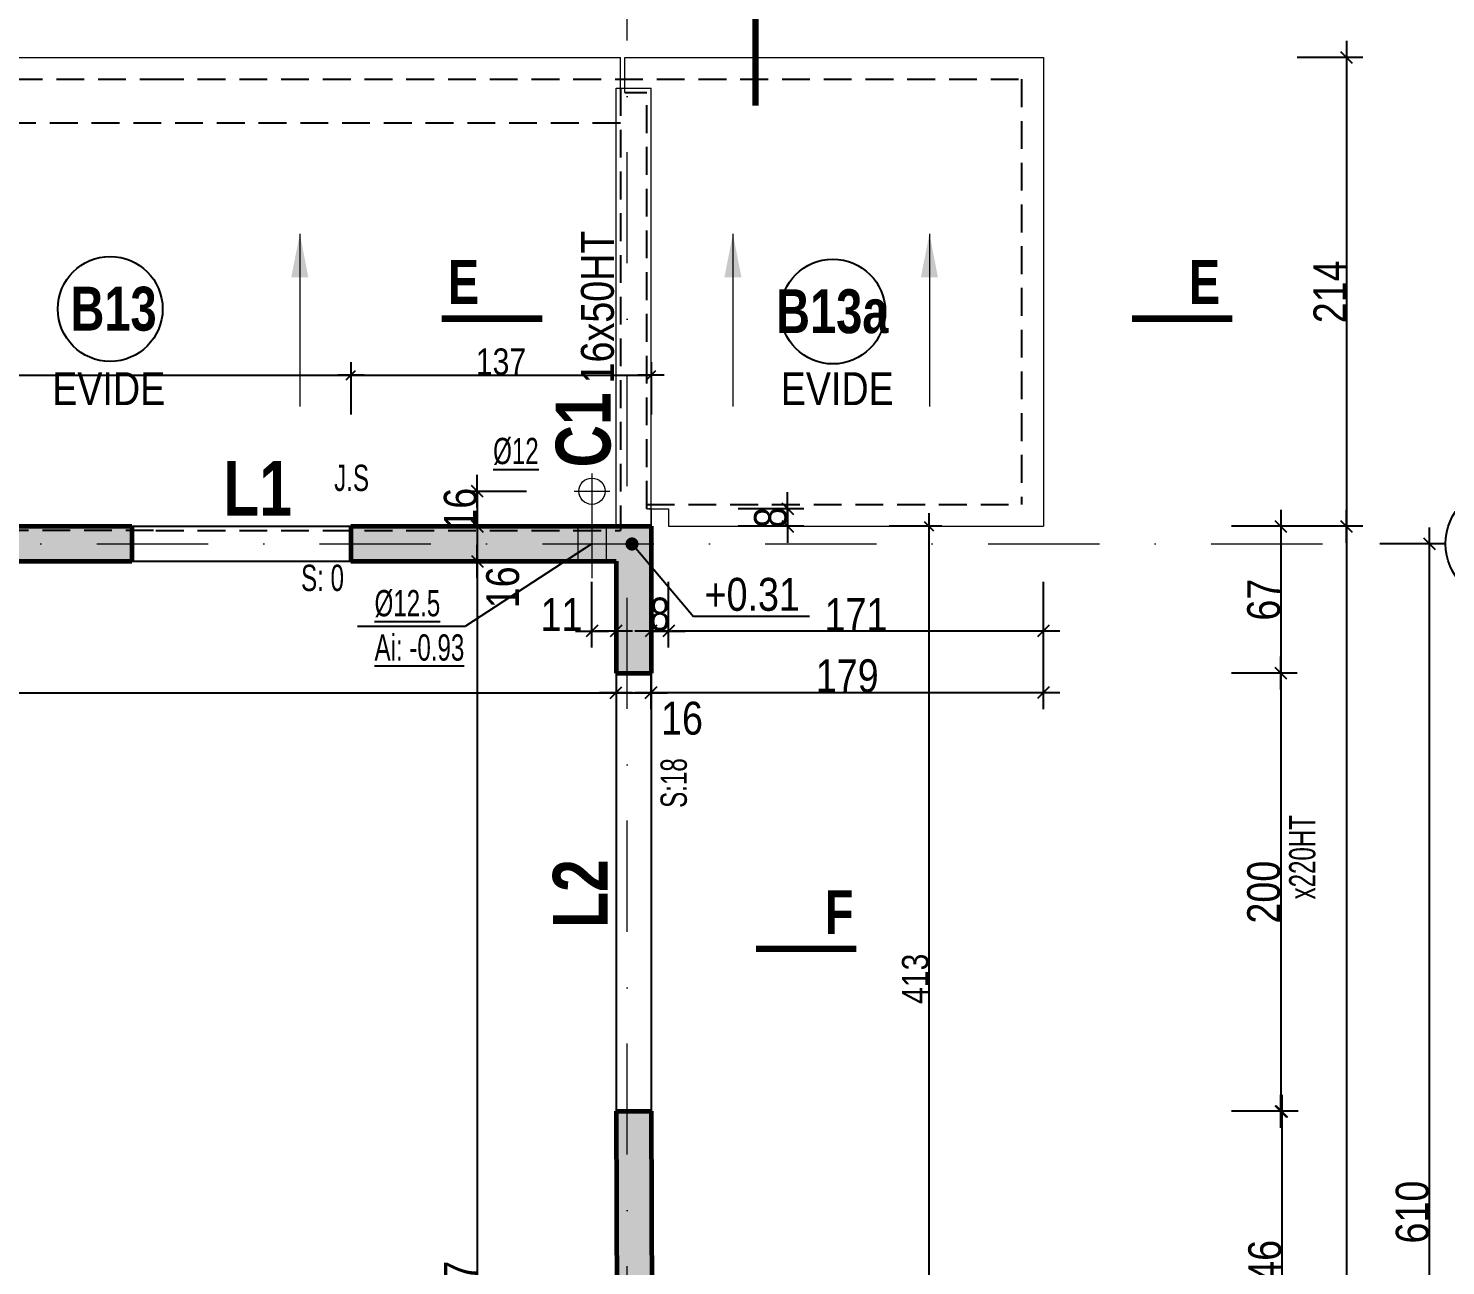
# Model space of a CAD drawing. Header units: millimetres. Extents: x 19188 to 26006, y -37354 to 0.
# Drawn here: x 22065 to 22712, y -34289 to -33725 of the extents above; entities that cross this region are included whole.
import ezdxf
from ezdxf.enums import TextEntityAlignment as Align

# ---------------------------------------------------------------- set-up
doc = ezdxf.new("R2010")
doc.units = ezdxf.units.MM
doc.linetypes.add('CACHEX2', pattern=[19.05, 12.7, -6.35])
doc.linetypes.add('TIRETPTX2', pattern=[50.8, 25.4, -12.7, 0, -12.7])
for name, color, linetype in [('01_cote_gen', 4, 'Continuous'), ('01_linteaux', 2, 'Continuous'), ('01_murs_sup', 2, 'CACHEX2'), ('01_poch_murs', 253, 'Continuous'), ('01_resv', 32, 'Continuous'), ('01_texte', 230, 'Continuous'), ('AA_COTES', 2, 'Continuous')]:
    doc.layers.add(name, color=color, linetype=linetype)
doc.layers.add('01_murs_coup', color=5, linetype='Continuous', lineweight=60)
doc.layers.add('01_tram_axes', color=2, linetype='TIRETPTX2', lineweight=9)
doc.styles.add('ARIAL NA', font='ARIALN.TTF')
doc.styles.add('impact', font='impact.ttf')
doc.styles.add('STYLE2', font='ARIALN.TTF')
doc.dimstyles.new('JB50', dxfattribs={"dimscale": 0.1, "dimtxt": 150, "dimasz": 15, "dimexe": 0.1, "dimexo": 0.1, "dimgap": 0.09, "dimtad": 1, "dimdec": 1, "dimdsep": 46, "dimtxsty": 'STYLE2', "dimblk1": 'BOND_G', "dimblk2": 'BOND_D', "dimsah": 1, "dimcen": 1.5, "dimdle": 0.01, "dimse1": 1, "dimse2": 1, "dimclrd": 4, "dimclre": 2, "dimclrt": 6, "dimazin": 2, "dimtfac": 2.333333, "dimtdec": 1, "dimtix": 1, "dimtmove": 2, "dimatfit": 3, "dimldrblk": 'BOND_G', "dimfxl": 1, "dimtolj": 1, "dimtzin": 0, "dimarcsym": 0})
doc.dimstyles.new('JB50res', dxfattribs={"dimscale": 0.1, "dimtxt": 120, "dimasz": 12, "dimexe": 0.1, "dimexo": 0.1, "dimgap": 0.09, "dimtad": 1, "dimdec": 1, "dimdsep": 46, "dimtxsty": 'STYLE2', "dimblk1": 'BOND_G', "dimblk2": 'BOND_D', "dimsah": 1, "dimcen": 1.5, "dimdle": 0.01, "dimse1": 1, "dimse2": 1, "dimclrd": 4, "dimclre": 2, "dimclrt": 6, "dimazin": 2, "dimtfac": 2.333333, "dimtdec": 1, "dimtix": 1, "dimtmove": 2, "dimatfit": 3, "dimldrblk": 'BOND_G', "dimfxl": 1, "dimtolj": 1, "dimtzin": 0, "dimarcsym": 0})

# ---------------------------------------------------------------- blocks, each defined once
blk = doc.blocks.new('BOND_G')
at = {"layer": 'AA_COTES', "color": 0}
for p, q in [((0, -5), (0, 15)), ((5, 0), (-5, 0)), ((1.77, 1.77), (-1.77, -1.77))]:
    blk.add_line(p, q, dxfattribs=at)
blk = doc.blocks.new('BOND_D')
at = {"layer": 'AA_COTES', "color": 0}
for p, q in [((0, 5), (0, -15)), ((5, 0), (-5, 0)), ((-1.77, -1.77), (1.77, 1.77))]:
    blk.add_line(p, q, dxfattribs=at)
blk = doc.blocks.new('*D3153')
at = {"layer": '01_cote_gen', "color": 4, "lineweight": -2, "ltscale": 2, "transparency": 16777216}
blk.add_line((22331.72, -33999.85), (22323.72, -33999.85), dxfattribs=at)
at = {"layer": 'Defpoints', "color": 0, "ltscale": 2, "transparency": 16777216}
for p in [(22322.22, -33927.85), (22333.22, -33968.01), (22322.22, -33999.85)]:
    blk.add_point(p, dxfattribs=at)
at = {"layer": '01_cote_gen', "color": 4, "lineweight": -2, "ltscale": 2, "transparency": 16777216, "xscale": 1.5, "yscale": 1.5, "zscale": 1.5, "rotation": 180}
blk.add_blockref('BOND_D', (22322.22, -33999.85), dxfattribs=at)
at = {"layer": '01_cote_gen', "color": 4, "lineweight": -2, "ltscale": 2, "transparency": 16777216, "xscale": 1.5, "yscale": 1.5, "zscale": 1.5}
blk.add_blockref('BOND_G', (22333.22, -33999.85), dxfattribs=at)
at = {"layer": '01_cote_gen', "color": 6, "lineweight": 0, "ltscale": 2, "transparency": 16777216, "insert": (22308.34, -33992.31), "char_height": 15, "attachment_point": 5, "style": 'STYLE2'}
blk.add_mtext('\\A1;11', dxfattribs=at)
blk = doc.blocks.new('*D3104')
at = {"layer": '01_linteaux', "color": 4, "lineweight": -2, "ltscale": 0.1, "transparency": 16777216}
blk.add_line((22666.52, -33953.51), (22666.52, -35334.51), dxfattribs=at)
at = {"layer": 'Defpoints', "color": 0, "ltscale": 0.1, "transparency": 16777216}
for p in [(22649.01, -33952.01), (22398.44, -35336.01), (22666.52, -35336.01)]:
    blk.add_point(p, dxfattribs=at)
at = {"layer": '01_linteaux', "color": 4, "lineweight": -2, "ltscale": 0.1, "transparency": 16777216, "xscale": 1.5, "yscale": 1.5, "zscale": 1.5}
for name, p, rotation in [('BOND_G', (22666.52, -33952.01), 90), ('BOND_D', (22666.52, -35336.01), 270)]:
    blk.add_blockref(name, p, dxfattribs=dict(at, rotation=rotation))
at = {"layer": '01_linteaux', "color": 6, "ltscale": 0.1, "transparency": 16777216, "insert": (22658.85, -34644.01), "char_height": 15, "attachment_point": 5, "rotation": 90, "style": 'STYLE2'}
blk.add_mtext('\\A1;1384', dxfattribs=at)
blk = doc.blocks.new('*D3154')
at = {"layer": '01_linteaux', "color": 4, "lineweight": -2, "ltscale": 0.1, "transparency": 16777216}
blk.add_line((22636.52, -33953.51), (22636.52, -34017.51), dxfattribs=at)
at = {"layer": 'Defpoints', "color": 0, "ltscale": 0.1, "transparency": 16777216}
for p in [(22349.22, -33952.01), (22349.22, -34019.01), (22636.52, -34019.01)]:
    blk.add_point(p, dxfattribs=at)
at = {"layer": '01_linteaux', "color": 4, "lineweight": -2, "ltscale": 0.1, "transparency": 16777216, "xscale": 1.5, "yscale": 1.5, "zscale": 1.5}
for name, p, rotation in [('BOND_G', (22636.52, -33952.01), 90), ('BOND_D', (22636.52, -34019.01), 270)]:
    blk.add_blockref(name, p, dxfattribs=dict(at, rotation=rotation))
at = {"layer": '01_linteaux', "color": 6, "ltscale": 0.1, "transparency": 16777216, "insert": (22628.85, -33985.51), "char_height": 15, "attachment_point": 5, "rotation": 90, "style": 'STYLE2'}
blk.add_mtext('\\A1;67', dxfattribs=at)
blk = doc.blocks.new('*D3155')
at = {"layer": '01_linteaux', "color": 4, "lineweight": -2, "ltscale": 0.1, "transparency": 16777216}
blk.add_line((22636.52, -34020.51), (22636.52, -34217.51), dxfattribs=at)
at = {"layer": 'Defpoints', "color": 0, "ltscale": 0.1, "transparency": 16777216}
for p in [(22349.22, -34019.01), (22349.22, -34219.01), (22636.52, -34219.01)]:
    blk.add_point(p, dxfattribs=at)
at = {"layer": '01_linteaux', "color": 4, "lineweight": -2, "ltscale": 0.1, "transparency": 16777216, "xscale": 1.5, "yscale": 1.5, "zscale": 1.5}
for name, p, rotation in [('BOND_G', (22636.52, -34019.01), 90), ('BOND_D', (22636.52, -34219.01), 270)]:
    blk.add_blockref(name, p, dxfattribs=dict(at, rotation=rotation))
at = {"layer": '01_linteaux', "color": 6, "ltscale": 0.1, "transparency": 16777216, "insert": (22628.85, -34119.01), "char_height": 15, "attachment_point": 5, "rotation": 90, "style": 'STYLE2'}
blk.add_mtext('\\A1;200', dxfattribs=at)
blk = doc.blocks.new('*D3156')
at = {"layer": '01_linteaux', "color": 4, "lineweight": -2, "ltscale": 0.1, "transparency": 16777216}
blk.add_line((22637.01, -34220.51), (22637.01, -34363.55), dxfattribs=at)
at = {"layer": 'Defpoints', "color": 0, "ltscale": 0.1, "transparency": 16777216}
for p in [(22349.22, -34219.01), (22349.71, -34365.05), (22637.01, -34365.05)]:
    blk.add_point(p, dxfattribs=at)
at = {"layer": '01_linteaux', "color": 4, "lineweight": -2, "ltscale": 0.1, "transparency": 16777216, "xscale": 1.5, "yscale": 1.5, "zscale": 1.5}
for name, p, rotation in [('BOND_G', (22637.01, -34219.01), 90), ('BOND_D', (22637.01, -34365.05), 270)]:
    blk.add_blockref(name, p, dxfattribs=dict(at, rotation=rotation))
at = {"layer": '01_linteaux', "color": 6, "ltscale": 0.1, "transparency": 16777216, "insert": (22629.34, -34292.03), "char_height": 15, "attachment_point": 5, "rotation": 90, "style": 'STYLE2'}
blk.add_mtext('\\A1;146', dxfattribs=at)
blk = doc.blocks.new('*D2980')
at = {"layer": '01_cote_gen', "color": 4, "lineweight": -2, "ltscale": 0.1, "transparency": 16777216}
blk.add_line((21327.72, -34028), (22331.72, -34028), dxfattribs=at)
at = {"layer": 'Defpoints', "color": 0, "ltscale": 0.1, "transparency": 16777216}
for p in [(22333.22, -34028), (21326.22, -34043.41), (22333.22, -34047.22)]:
    blk.add_point(p, dxfattribs=at)
at = {"layer": '01_cote_gen', "color": 4, "lineweight": -2, "ltscale": 0.1, "transparency": 16777216, "xscale": 1.5, "yscale": 1.5, "zscale": 1.5, "rotation": 180}
blk.add_blockref('BOND_G', (21326.22, -34028), dxfattribs=at)
at = {"layer": '01_cote_gen', "color": 4, "lineweight": -2, "ltscale": 0.1, "transparency": 16777216, "xscale": 1.5, "yscale": 1.5, "zscale": 1.5}
blk.add_blockref('BOND_D', (22333.22, -34028), dxfattribs=at)
at = {"layer": '01_cote_gen', "color": 6, "ltscale": 0.1, "transparency": 16777216, "insert": (21829.72, -34020.33), "char_height": 15, "attachment_point": 5, "style": 'STYLE2'}
blk.add_mtext('\\A1;1007', dxfattribs=at)
blk = doc.blocks.new('*D2981')
at = {"layer": '01_cote_gen', "color": 4, "lineweight": -2, "ltscale": 0.1, "transparency": 16777216}
blk.add_line((22334.72, -34028), (22347.72, -34028), dxfattribs=at)
at = {"layer": 'Defpoints', "color": 0, "ltscale": 0.1, "transparency": 16777216}
for p in [(22349.22, -34028), (22333.22, -34047.22), (22349.22, -34056)]:
    blk.add_point(p, dxfattribs=at)
at = {"layer": '01_cote_gen', "color": 4, "lineweight": -2, "ltscale": 0.1, "transparency": 16777216, "xscale": 1.5, "yscale": 1.5, "zscale": 1.5, "rotation": 180}
blk.add_blockref('BOND_G', (22333.22, -34028), dxfattribs=at)
at = {"layer": '01_cote_gen', "color": 4, "lineweight": -2, "ltscale": 0.1, "transparency": 16777216, "xscale": 1.5, "yscale": 1.5, "zscale": 1.5}
blk.add_blockref('BOND_D', (22349.22, -34028), dxfattribs=at)
at = {"layer": '01_cote_gen', "color": 6, "ltscale": 0.1, "transparency": 16777216, "insert": (22363.31, -34039.7), "char_height": 15, "attachment_point": 5, "style": 'STYLE2'}
blk.add_mtext('\\A1;16', dxfattribs=at)
blk = doc.blocks.new('*D3133')
at = {"layer": '01_cote_gen', "color": 4, "lineweight": -2, "ltscale": 0.1, "transparency": 16777216}
blk.add_line((22269.91, -33969.51), (22269.91, -34633.51), dxfattribs=at)
at = {"layer": 'Defpoints', "color": 0, "ltscale": 0.1, "transparency": 16777216}
for p in [(22254.59, -33968.01), (22254.59, -34635.01), (22269.91, -34635.01)]:
    blk.add_point(p, dxfattribs=at)
at = {"layer": '01_cote_gen', "color": 4, "lineweight": -2, "ltscale": 0.1, "transparency": 16777216, "xscale": 1.5, "yscale": 1.5, "zscale": 1.5}
for name, p, rotation in [('BOND_G', (22269.91, -33968.01), 90), ('BOND_D', (22269.91, -34635.01), 270)]:
    blk.add_blockref(name, p, dxfattribs=dict(at, rotation=rotation))
at = {"layer": '01_cote_gen', "color": 6, "ltscale": 0.1, "transparency": 16777216, "insert": (22262.25, -34301.51), "char_height": 15, "attachment_point": 5, "rotation": 90, "style": 'STYLE2'}
blk.add_mtext('\\A1;667', dxfattribs=at)
blk = doc.blocks.new('*D3105')
at = {"layer": '01_cote_gen', "color": 4, "lineweight": -2, "ltscale": 0.1, "transparency": 16777216}
blk.add_line((22269.91, -33953.51), (22269.91, -33966.51), dxfattribs=at)
at = {"layer": 'Defpoints', "color": 0, "ltscale": 0.1, "transparency": 16777216}
for p in [(22296.18, -33952.01), (22269.91, -33968.01), (22296.18, -33968.01)]:
    blk.add_point(p, dxfattribs=at)
at = {"layer": '01_cote_gen', "color": 4, "lineweight": -2, "ltscale": 0.1, "transparency": 16777216, "xscale": 1.5, "yscale": 1.5, "zscale": 1.5}
for name, p, rotation in [('BOND_G', (22269.91, -33952.01), 90), ('BOND_D', (22269.91, -33968.01), 270)]:
    blk.add_blockref(name, p, dxfattribs=dict(at, rotation=rotation))
at = {"layer": '01_cote_gen', "color": 6, "ltscale": 0.1, "transparency": 16777216, "insert": (22281.56, -33979.88), "char_height": 15, "attachment_point": 5, "rotation": 90, "style": 'STYLE2'}
blk.add_mtext('\\A1;16', dxfattribs=at)
blk = doc.blocks.new('*D3184')
at = {"layer": '01_cote_gen', "color": 4, "lineweight": -2, "ltscale": 2, "transparency": 16777216}
for p, q in [((22411.47, -33942.51), (22411.47, -33941.01)), ((22411.47, -33952.01), (22411.47, -33944.01)), ((22411.47, -33953.51), (22411.47, -33955.01))]:
    blk.add_line(p, q, dxfattribs=at)
at = {"layer": 'Defpoints', "color": 0, "ltscale": 2, "transparency": 16777216}
for p in [(22357.22, -33944.01), (22411.47, -33944.01), (22357.22, -33952.01)]:
    blk.add_point(p, dxfattribs=at)
at = {"layer": '01_cote_gen', "color": 4, "lineweight": -2, "ltscale": 2, "transparency": 16777216, "xscale": 1.5, "yscale": 1.5, "zscale": 1.5}
for name, p, rotation in [('BOND_D', (22411.47, -33944.01), 270), ('BOND_G', (22411.47, -33952.01), 90)]:
    blk.add_blockref(name, p, dxfattribs=dict(at, rotation=rotation))
at = {"layer": '01_cote_gen', "color": 6, "lineweight": 0, "ltscale": 2, "transparency": 16777216, "insert": (22403.8, -33948.01), "char_height": 15, "attachment_point": 5, "rotation": 90, "style": 'STYLE2'}
blk.add_mtext('\\A1;8', dxfattribs=at)
blk = doc.blocks.new('*D3185')
at = {"layer": '01_cote_gen', "color": 4, "lineweight": -2, "ltscale": 2, "transparency": 16777216}
for p, q in [((22347.72, -33999.85), (22346.22, -33999.85)), ((22349.22, -33999.85), (22357.22, -33999.85)), ((22358.72, -33999.85), (22360.22, -33999.85))]:
    blk.add_line(p, q, dxfattribs=at)
at = {"layer": 'Defpoints', "color": 0, "ltscale": 2, "transparency": 16777216}
for p in [(22349.22, -33952.01), (22357.22, -33952.01), (22357.22, -33999.85)]:
    blk.add_point(p, dxfattribs=at)
at = {"layer": '01_cote_gen', "color": 4, "lineweight": -2, "ltscale": 2, "transparency": 16777216, "xscale": 1.5, "yscale": 1.5, "zscale": 1.5}
blk.add_blockref('BOND_G', (22349.22, -33999.85), dxfattribs=at)
at = {"layer": '01_cote_gen', "color": 4, "lineweight": -2, "ltscale": 2, "transparency": 16777216, "xscale": 1.5, "yscale": 1.5, "zscale": 1.5, "rotation": 180}
blk.add_blockref('BOND_D', (22357.22, -33999.85), dxfattribs=at)
at = {"layer": '01_cote_gen', "color": 6, "lineweight": 0, "ltscale": 2, "transparency": 16777216, "insert": (22353.22, -33992.18), "char_height": 15, "attachment_point": 5, "style": 'STYLE2'}
blk.add_mtext('\\A1;8', dxfattribs=at)
blk = doc.blocks.new('*D3186')
at = {"layer": '01_cote_gen', "color": 4, "lineweight": -2, "ltscale": 0.1, "transparency": 16777216}
blk.add_line((22666.52, -33739.51), (22666.52, -33950.51), dxfattribs=at)
at = {"layer": 'Defpoints', "color": 0, "ltscale": 0.1, "transparency": 16777216}
for p in [(22528.22, -33738.01), (22644.02, -33952.01), (22666.52, -33952.01)]:
    blk.add_point(p, dxfattribs=at)
at = {"layer": '01_cote_gen', "color": 4, "lineweight": -2, "ltscale": 0.1, "transparency": 16777216, "xscale": 1.5, "yscale": 1.5, "zscale": 1.5}
for name, p, rotation in [('BOND_G', (22666.52, -33738.01), 90), ('BOND_D', (22666.52, -33952.01), 270)]:
    blk.add_blockref(name, p, dxfattribs=dict(at, rotation=rotation))
at = {"layer": '01_cote_gen', "color": 6, "ltscale": 0.1, "transparency": 16777216, "insert": (22658.98, -33845.01), "char_height": 15, "attachment_point": 5, "rotation": 90, "style": 'STYLE2'}
blk.add_mtext('\\A1;214', dxfattribs=at)
blk = doc.blocks.new('*D3187')
at = {"layer": '01_cote_gen', "color": 4, "lineweight": -2, "ltscale": 0.1, "transparency": 16777216}
for p, q in [((22269.91, -33934.51), (22269.91, -33933.01)), ((22269.91, -33936.01), (22269.91, -33952.01)), ((22269.91, -33953.51), (22269.91, -33955.01))]:
    blk.add_line(p, q, dxfattribs=at)
at = {"layer": 'Defpoints', "color": 0, "ltscale": 0.1, "transparency": 16777216}
for p in [(22314.07, -33936.01), (22269.91, -33952.01), (22313.07, -33952.01)]:
    blk.add_point(p, dxfattribs=at)
at = {"layer": '01_cote_gen', "color": 4, "lineweight": -2, "ltscale": 0.1, "transparency": 16777216, "xscale": 1.5, "yscale": 1.5, "zscale": 1.5}
for name, p, rotation in [('BOND_G', (22269.91, -33936.01), 270), ('BOND_D', (22269.91, -33952.01), 90)]:
    blk.add_blockref(name, p, dxfattribs=dict(at, rotation=rotation))
at = {"layer": '01_cote_gen', "color": 6, "ltscale": 0.1, "transparency": 16777216, "insert": (22262.25, -33944.01), "char_height": 15, "attachment_point": 5, "rotation": 90, "style": 'STYLE2'}
blk.add_mtext('\\A1;16', dxfattribs=at)
blk = doc.blocks.new('*D3188')
at = {"layer": '01_cote_gen', "color": 4, "lineweight": -2, "ltscale": 0.1, "transparency": 16777216}
blk.add_line((22704.29, -33961.51), (22704.29, -34568.51), dxfattribs=at)
at = {"layer": 'Defpoints', "color": 0, "ltscale": 0.1, "transparency": 16777216}
for p in [(22704.29, -33960.01), (22704.29, -34570.01), (22704.29, -34570.01)]:
    blk.add_point(p, dxfattribs=at)
at = {"layer": '01_cote_gen', "color": 4, "lineweight": -2, "ltscale": 0.1, "transparency": 16777216, "xscale": 1.5, "yscale": 1.5, "zscale": 1.5}
for name, p, rotation in [('BOND_G', (22704.29, -33960.01), 90), ('BOND_D', (22704.29, -34570.01), 270)]:
    blk.add_blockref(name, p, dxfattribs=dict(at, rotation=rotation))
at = {"layer": '01_cote_gen', "color": 6, "ltscale": 0.1, "transparency": 16777216, "insert": (22696.63, -34265.01), "char_height": 15, "attachment_point": 5, "rotation": 90, "style": 'STYLE2'}
blk.add_mtext('\\A1;610', dxfattribs=at)
blk = doc.blocks.new('*D3333')
at = {"layer": '01_cote_gen', "color": 4, "lineweight": -2, "ltscale": 0.1, "transparency": 16777216}
blk.add_line((22526.72, -33999.85), (22358.72, -33999.85), dxfattribs=at)
at = {"layer": 'Defpoints', "color": 0, "ltscale": 0.1, "transparency": 16777216}
for p in [(22357.22, -33952.01), (22528.22, -33952.01), (22357.22, -33999.85)]:
    blk.add_point(p, dxfattribs=at)
at = {"layer": '01_cote_gen', "color": 4, "lineweight": -2, "ltscale": 0.1, "transparency": 16777216, "xscale": 1.5, "yscale": 1.5, "zscale": 1.5, "rotation": 180}
blk.add_blockref('BOND_D', (22357.22, -33999.85), dxfattribs=at)
at = {"layer": '01_cote_gen', "color": 4, "lineweight": -2, "ltscale": 0.1, "transparency": 16777216, "xscale": 1.5, "yscale": 1.5, "zscale": 1.5}
blk.add_blockref('BOND_G', (22528.22, -33999.85), dxfattribs=at)
at = {"layer": '01_cote_gen', "color": 6, "ltscale": 0.1, "transparency": 16777216, "insert": (22442.72, -33992.31), "char_height": 15, "attachment_point": 5, "style": 'STYLE2'}
blk.add_mtext('\\A1;171', dxfattribs=at)
blk = doc.blocks.new('*D3334')
at = {"layer": '01_cote_gen', "color": 4, "lineweight": -2, "ltscale": 0.1, "transparency": 16777216}
blk.add_line((22526.72, -34028), (22350.72, -34028), dxfattribs=at)
at = {"layer": 'Defpoints', "color": 0, "ltscale": 0.1, "transparency": 16777216}
for p in [(22528.22, -33952.01), (22349.22, -33960.01), (22349.22, -34028)]:
    blk.add_point(p, dxfattribs=at)
at = {"layer": '01_cote_gen', "color": 4, "lineweight": -2, "ltscale": 0.1, "transparency": 16777216, "xscale": 1.5, "yscale": 1.5, "zscale": 1.5, "rotation": 180}
blk.add_blockref('BOND_D', (22349.22, -34028), dxfattribs=at)
at = {"layer": '01_cote_gen', "color": 4, "lineweight": -2, "ltscale": 0.1, "transparency": 16777216, "xscale": 1.5, "yscale": 1.5, "zscale": 1.5}
blk.add_blockref('BOND_G', (22528.22, -34028), dxfattribs=at)
at = {"layer": '01_cote_gen', "color": 6, "ltscale": 0.1, "transparency": 16777216, "insert": (22438.72, -34020.33), "char_height": 15, "attachment_point": 5, "style": 'STYLE2'}
blk.add_mtext('\\A1;179', dxfattribs=at)
blk = doc.blocks.new('*D3778')
at = {"layer": '01_cote_gen', "color": 4, "lineweight": -2, "ltscale": 0.1, "transparency": 16777216}
blk.add_line((21637.42, -33883.07), (22211.02, -33883.07), dxfattribs=at)
at = {"layer": 'Defpoints', "color": 0, "ltscale": 0.1, "transparency": 16777216}
for p in [(22212.22, -33883.07), (21636.22, -33954.01), (22212.22, -33952.01)]:
    blk.add_point(p, dxfattribs=at)
at = {"layer": '01_cote_gen', "color": 4, "lineweight": -2, "ltscale": 0.1, "transparency": 16777216, "xscale": 1.2, "yscale": 1.2, "zscale": 1.2, "rotation": 180}
blk.add_blockref('BOND_G', (21636.22, -33883.07), dxfattribs=at)
at = {"layer": '01_cote_gen', "color": 4, "lineweight": -2, "ltscale": 0.1, "transparency": 16777216, "xscale": 1.2, "yscale": 1.2, "zscale": 1.2}
blk.add_blockref('BOND_D', (22212.22, -33883.07), dxfattribs=at)
at = {"layer": '01_cote_gen', "color": 6, "ltscale": 0.1, "transparency": 16777216, "insert": (21924.22, -33876.93), "char_height": 12, "attachment_point": 5, "style": 'STYLE2'}
blk.add_mtext('\\A1;576', dxfattribs=at)
blk = doc.blocks.new('*D3780')
at = {"layer": '01_cote_gen', "color": 4, "lineweight": -2, "ltscale": 0.1, "transparency": 16777216}
blk.add_line((22213.42, -33883.07), (22348.02, -33883.07), dxfattribs=at)
at = {"layer": 'Defpoints', "color": 0, "ltscale": 0.1, "transparency": 16777216}
for p in [(22349.22, -33883.07), (22212.22, -33894.93), (22349.22, -33952.01)]:
    blk.add_point(p, dxfattribs=at)
at = {"layer": '01_cote_gen', "color": 4, "lineweight": -2, "ltscale": 0.1, "transparency": 16777216, "xscale": 1.2, "yscale": 1.2, "zscale": 1.2, "rotation": 180}
blk.add_blockref('BOND_G', (22212.22, -33883.07), dxfattribs=at)
at = {"layer": '01_cote_gen', "color": 4, "lineweight": -2, "ltscale": 0.1, "transparency": 16777216, "xscale": 1.2, "yscale": 1.2, "zscale": 1.2}
blk.add_blockref('BOND_D', (22349.22, -33883.07), dxfattribs=at)
at = {"layer": '01_cote_gen', "color": 6, "ltscale": 0.1, "transparency": 16777216, "insert": (22280.72, -33876.93), "char_height": 12, "attachment_point": 5, "style": 'STYLE2'}
blk.add_mtext('\\A1;137', dxfattribs=at)
blk = doc.blocks.new('*D3784')
at = {"layer": '01_cote_gen', "color": 4, "lineweight": -2, "ltscale": 0.1, "transparency": 16777216}
blk.add_line((22475.92, -33953.21), (22475.92, -34363.85), dxfattribs=at)
at = {"layer": 'Defpoints', "color": 0, "ltscale": 0.1, "transparency": 16777216}
for p in [(22442.72, -33952.01), (22457.92, -34365.05), (22475.92, -34365.05)]:
    blk.add_point(p, dxfattribs=at)
at = {"layer": '01_cote_gen', "color": 4, "lineweight": -2, "ltscale": 0.1, "transparency": 16777216, "xscale": 1.2, "yscale": 1.2, "zscale": 1.2}
for name, p, rotation in [('BOND_G', (22475.92, -33952.01), 90), ('BOND_D', (22475.92, -34365.05), 270)]:
    blk.add_blockref(name, p, dxfattribs=dict(at, rotation=rotation))
at = {"layer": '01_cote_gen', "color": 6, "ltscale": 0.1, "transparency": 16777216, "insert": (22469.79, -34158.53), "char_height": 12, "attachment_point": 5, "rotation": 90, "style": 'STYLE2'}
blk.add_mtext('\\A1;413', dxfattribs=at)

msp = doc.modelspace()

# ---------------------------------------------------------------- hatches: boundary and pattern name
at = {"layer": '01_poch_murs', "ltscale": 0.1}
h = msp.add_hatch(color=256, dxfattribs=at)
h.dxf.hatch_style = 1
h.paths.add_polyline_path([(20637.22, -33952.01), (20540.22, -33952.01), (20540.22, -33752.01), (20540.22, -33952.01), (20437.22, -33952.01), (20437.22, -33968.01), (20540.22, -33968.01), (20540.22, -34613.01), (20558.22, -34613.01), (20558.22, -34579.01), (20934.22, -34579.01), (20934.22, -34560.98), (20558.22, -34561.01), (20558.22, -33968.01), (20637.22, -33968.01)])
h.paths.add_polyline_path([(20337.22, -33952.01), (20237.22, -33952.01), (20237.22, -33968.01), (20337.22, -33968.01)])
h.paths.add_polyline_path([(20037.22, -33952.01), (19924.22, -33952.01), (19924.22, -34424.01), (19940.22, -34424.01), (19940.22, -33968.01), (20037.22, -33968.01)])
h.paths.add_polyline_path([(21037.22, -33952.01), (20837.22, -33952.01), (20837.22, -33968.01), (21037.22, -33968.01)])
h.paths.add_polyline_path([(21308.22, -33752.01), (21292.22, -33752.01), (21292.22, -33952.01), (21292.22, -33952.01), (21137.22, -33952.01), (21137.22, -33968.01), (21292.22, -33968.01), (21292.22, -34561.01), (21036.22, -34561.01), (21036.22, -34579.01), (21308.22, -34578.99)])
h.paths.add_polyline_path([(21536.22, -33952.01), (21310.22, -33952.01), (21310.22, -34579.01), (21562.22, -34579.01), (21562.22, -34561.01), (21326.22, -34561.01), (21326.22, -33968.01), (21536.22, -33968.01)])
h.paths.add_polyline_path([(21794.22, -33952.01), (21636.22, -33952.01), (21636.22, -33968.01), (21794.22, -33968.01)])
h.paths.add_polyline_path([(22112.22, -33952.01), (21894.22, -33952.01), (21894.22, -33968.01), (22112.22, -33968.01)])
h.paths.add_polyline_path([(22349.22, -33952.01), (22212.22, -33952.01), (22212.22, -33968.01), (22333.22, -33968.01), (22333.22, -34019.01), (22349.22, -34019.01)])
h.paths.add_polyline_path([(22349.22, -34219.01), (22333.22, -34219.01), (22333.71, -34365.05), (22349.71, -34365.05)])
h.paths.add_polyline_path([(22349.71, -34465.05), (22333.71, -34465.05), (22333.22, -34635.01), (21907.22, -34635.01), (21907.22, -34570.01), (21887.22, -34570.01), (21887.22, -34635.01), (21721.22, -34635.01), (21721.22, -34561.01), (21664.22, -34561.01), (21664.22, -34579.01), (21703.22, -34579.01), (21703.22, -34709.01), (21664.22, -34709.01), (21664.22, -34727.01), (21721.22, -34727.01), (21721.22, -34653.01), (21887.22, -34653.01), (21887.22, -34718.01), (21907.22, -34718.01), (21907.22, -34653.01), (22333.22, -34653.01), (22333.22, -34823.01), (22349.22, -34823.01)])
h.paths.add_polyline_path([(21562.22, -34709.01), (21310.22, -34709.01), (21310.22, -35336.01), (21571.22, -35336.01), (21571.22, -35320.01), (21326.22, -35320.01), (21326.22, -34727.01), (21562.22, -34727.01)])
h.paths.add_polyline_path([(22349.22, -34923.01), (22333.22, -34923.01), (22333.22, -35019.01), (22349.22, -35019.01)])
h.paths.add_polyline_path([(20952.22, -34741.99), (20967.22, -34741.99), (20967.22, -34723.99), (20869.22, -34723.99), (20869.22, -34741.99), (20932.22, -34741.99), (20932.22, -34904.99), (20707.22, -34904.99), (20707.22, -34741.99), (20767.22, -34741.99), (20767.22, -34723.99), (20687.22, -34723.99), (20687.22, -35144.98), (20913.18, -35144.98), (20913.18, -35309.98), (20688.22, -35309.98), (20688.22, -35493.98), (20706.22, -35493.98), (20706.22, -35329.98), (20933.18, -35329.98), (20933.18, -35101.99), (21292.22, -35101.99), (21292.22, -35375.01), (21308.22, -35375.01), (21308.22, -34723.99), (21069.22, -34723.99), (21069.22, -34741.99), (21292.22, -34741.99), (21292.22, -35081.99), (20952.22, -35081.99)])
h.paths.add_polyline_path([(20932.22, -34924.99), (20932.22, -35014.99), (20707.22, -35014.99), (20707.22, -34924.99)], flags=16)
h.paths.add_polyline_path([(20932.22, -35034.99), (20932.22, -35081.99), (20913.18, -35081.99), (20913.18, -35124.98), (20707.22, -35124.98), (20707.22, -35034.99)], flags=16)
h.paths.add_polyline_path([(20558.22, -34715.01), (20540.22, -34715.01), (20540.22, -34779.01), (19940.22, -34779.01), (19940.22, -34524.01), (19924.22, -34524.01), (19924.22, -34924.01), (19940.22, -34924.01), (19940.22, -34797.01), (20540.22, -34797.01), (20540.22, -35203), (20558.22, -35203)])
h.paths.add_polyline_path([(20558.22, -35305), (20540.22, -35305), (20540.25, -35591.01), (19940.25, -35591.01), (19940.22, -35529.01), (19924.22, -35529.01), (19924.22, -35820.01), (19940.22, -35820.01), (19940.25, -35609.01), (20540.25, -35609.01), (20540.22, -35814.01), (20581.22, -35814.01), (20581.22, -35796.01), (20558.22, -35796.01)])
h.paths.add_polyline_path([(20706.22, -35595.98), (20688.22, -35595.98), (20688.22, -35796.01), (20683.22, -35796.01), (20683.22, -35814.01), (20688.22, -35814.01), (20688.22, -36205), (20457.22, -36205), (20457.22, -36223), (20688.22, -36223), (20688.22, -36381.01), (20928.22, -36381.01), (20928.22, -36645.01), (20673.22, -36645.01), (20673.22, -36661.01), (21006.22, -36661.01), (21006.22, -36645.01), (20944.22, -36645.01), (20944.22, -36381.01), (20962.22, -36381.01), (20962.22, -36365.01), (20706.22, -36365.01)])
h.paths.add_polyline_path([(21308.22, -35475.01), (21292.22, -35475.01), (21292.22, -35719.01), (21308.22, -35719.01)])
h.paths.add_polyline_path([(21308.22, -35819.01), (21292.22, -35819.01), (21292.22, -36019.01), (21308.22, -36019.01)])
h.paths.add_polyline_path([(21308.22, -36119.01), (21292.22, -36119.01), (21292.22, -36365.01), (21262.22, -36365.01), (21262.22, -36381.01), (21308.22, -36381.01)])
h.paths.add_polyline_path([(20303.22, -36365), (20265.22, -36365.01), (20265.22, -36381.01), (20287.22, -36381), (20287.22, -36645), (20226.22, -36645.01), (20226.22, -36661.01), (20326.22, -36661.01), (20326.22, -36645.01), (20303.22, -36645.01)])
h.paths.add_polyline_path([(19940.22, -36225.01), (19924.22, -36225.01), (19924.22, -36381.01), (19965.22, -36381.01), (19965.22, -36365.01), (19940.22, -36365.01)])
h.paths.add_polyline_path([(19940.22, -35920.01), (19924.22, -35920.01), (19924.22, -36125.01), (19940.22, -36125.01)])
h.paths.add_polyline_path([(20573.22, -36645.01), (20426.22, -36645.01), (20426.22, -36661.01), (20573.22, -36661.01)])
h.paths.add_polyline_path([(20939.22, -34760.38), (20939.36, -34760.38), (20939.36, -34749.79), (20939.22, -34749.79)], flags=16)
h.paths.add_polyline_path([(20292.02, -36497.71), (20292.02, -36466.48)], flags=16)

# ---------------------------------------------------------------- linework, layer by layer
at = {"layer": '01_linteaux', "lineweight": 0}
for p, q in [((21849.22, -33738.01), (22123.22, -33738.01)), ((22123.22, -33738.01), (22335.22, -33738.01)), ((22335.22, -33752.01), (22335.22, -33738.01)), ((22337.22, -33738.01), (22528.22, -33738.01)), ((22337.22, -33754.01), (22337.22, -33738.01)), ((22528.22, -33738.01), (22528.22, -33952.01)), ((22333.22, -33952.01), (22333.22, -33752.01)), ((22333.22, -33752.01), (22349.22, -33752.01)), ((22333.22, -33952.01), (22333.22, -33752.01)), ((22349.22, -33952.01), (22349.22, -33752.01)), ((22349.22, -33944.01), (22349.22, -33752.01)), ((22322.22, -33927.85), (22322.22, -33944.16)), ((22314.07, -33936.01), (22330.37, -33936.01)), ((22347.22, -33944.01), (22357.22, -33944.01)), ((22349.22, -33944.01), (22349.22, -33952.01)), ((22357.22, -33944.01), (22357.22, -33952.01)), ((22357.22, -33952.01), (22528.22, -33952.01))]:
    msp.add_line(p, q, dxfattribs=at)
at = {"layer": '01_linteaux', "color": 230, "lineweight": 0}
for p, q in [((22188.91, -33818.51), (22188.91, -33897.37)), ((22386.55, -33818.51), (22386.55, -33897.37)), ((22476.22, -33818.51), (22476.22, -33897.37))]:
    msp.add_line(p, q, dxfattribs=at)
at = {"layer": '01_linteaux', "ltscale": 0.1}
for p, q in [((22112.22, -33952.01), (22212.22, -33952.01)), ((22112.22, -33968.01), (22212.22, -33968.01)), ((22333.22, -34019.01), (22333.22, -34219.01)), ((22349.22, -34019.01), (22349.22, -34219.01))]:
    msp.add_line(p, q, dxfattribs=at)
at = {"layer": '01_linteaux', "lineweight": 0}
msp.add_circle((22322.22, -33936.01), 6, dxfattribs=at)
at = {"layer": '01_linteaux', "color": 230, "lineweight": 0}
for points in [[(22188.91, -33818.51), (22185.01, -33838.41), (22188.91, -33838.41)], [(22188.91, -33818.51), (22192.81, -33838.41), (22188.91, -33838.41)], [(22386.55, -33818.51), (22382.65, -33838.41), (22386.55, -33838.41)], [(22386.55, -33818.51), (22390.45, -33838.41), (22386.55, -33838.41)], [(22476.22, -33818.51), (22472.33, -33838.41), (22476.22, -33838.41)], [(22476.22, -33818.51), (22480.12, -33838.41), (22476.22, -33838.41)]]:
    msp.add_solid(points, dxfattribs=at)
at = {"layer": '01_murs_coup'}
for p, q in [((21894.22, -33952.01), (22112.22, -33952.01)), ((22112.22, -33952.01), (22112.22, -33968.01)), ((22212.22, -33952.01), (22212.22, -33968.01)), ((22212.22, -33952.01), (22349.22, -33952.01)), ((22349.22, -33952.01), (22349.22, -34019.01)), ((21894.22, -33968.01), (22112.22, -33968.01)), ((22212.22, -33968.01), (22333.22, -33968.01)), ((22333.22, -33968.01), (22333.22, -34019.01)), ((22333.22, -34019.01), (22349.22, -34019.01)), ((22333.22, -34219.01), (22333.71, -34365.05)), ((22333.22, -34219.01), (22349.22, -34219.01)), ((22349.22, -34219.01), (22349.71, -34365.05))]:
    msp.add_line(p, q, dxfattribs=at)
at = {"layer": '01_murs_sup'}
for p, q in [((21849.22, -33748.01), (22123.22, -33748.01)), ((22123.22, -33748.01), (22518.22, -33748.01)), ((22335.22, -33752.01), (22335.22, -33954.01)), ((22337.22, -33754.01), (22347.22, -33754.01)), ((22347.22, -33944.01), (22347.22, -33754.01)), ((22518.22, -33748.01), (22518.22, -33942.01)), ((22335.22, -33768.01), (21849.22, -33768.01)), ((22347.22, -33942.01), (22518.22, -33942.01)), ((22122.22, -33954.01), (21849.22, -33954.01)), ((22123.22, -33954.01), (22335.22, -33954.01))]:
    msp.add_line(p, q, dxfattribs=at)
at = {"layer": '01_resv', "lineweight": 0}
for p, q in [((22322.22, -33927.85), (22322.22, -33975.62)), ((22322.22, -33927.85), (22322.22, -33975.62)), ((22315.72, -33951.98), (22315.72, -33967.98)), ((22315.72, -33951.98), (22315.72, -33967.98)), ((22315.72, -33952.01), (22315.72, -33968.01)), ((22328.72, -33951.98), (22328.72, -33967.98)), ((22328.72, -33951.98), (22328.72, -33967.98)), ((22328.72, -33952.01), (22328.72, -33968.01))]:
    msp.add_line(p, q, dxfattribs=at)
for points in [[(22315.72, -33967.98), (22315.72, -33951.98), (22328.72, -33951.98), (22328.72, -33967.98)], [(22315.72, -33967.98), (22315.72, -33951.98), (22328.72, -33951.98), (22328.72, -33967.98)], [(22315.72, -33968.01), (22315.72, -33952.01), (22328.72, -33952.01), (22328.72, -33968.01)]]:
    msp.add_solid(points, dxfattribs=at)
at = {"layer": '01_texte'}
for p, q in [((22322.22, -33959.98), (22264.49, -33997.57)), ((22340.5, -33960.1), (22368.63, -33993.16)), ((22421.47, -33993.16), (22368.63, -33993.16)), ((22215.18, -33997.57), (22264.49, -33997.57))]:
    msp.add_line(p, q, dxfattribs=at)
at = {"layer": '01_texte', "const_width": 3}
for points in [[(22396.85, -33760), (22396.85, -33704.85)], [(22253.71, -33857.29), (22299.51, -33857.29)], [(22568.71, -33857.29), (22614.51, -33857.29)], [(22397.09, -34144.86), (22442.89, -34144.86)]]:
    msp.add_lwpolyline(points, dxfattribs=at)
msp.add_lwpolyline([(22339, -33960.1, 1), (22342, -33960.1, 1)], format="xyb", close=True, dxfattribs=at)
at = {"layer": '01_texte'}
for centre, radius in [((22102.38, -33852.84), 23.93), ((22432.17, -33854), 23.93), ((22738.13, -33960.01), 26.34)]:
    msp.add_circle(centre, radius, dxfattribs=at)
at = {"layer": '01_tram_axes', "color": 253, "ltscale": 2}
for p, q in [((22338.22, -35560.9), (22338.22, -33270.42)), ((19553.74, -33960.01), (22704.29, -33960.01))]:
    msp.add_line(p, q, dxfattribs=at)
at = {"layer": '01_tram_axes', "ltscale": 0.5}
msp.add_line((22349.22, -33944.01), (22348.22, -33944.01), dxfattribs=at)

# ---------------------------------------------------------------- texts
at = {"layer": '01_texte', "style": 'STYLE2'}
msp.add_text('16x50HT', height=15, rotation=90, dxfattribs=at).set_placement((22332.21, -33886.81))
at = {"layer": '01_texte', "style": 'impact'}
for s, p in [('E', (22263.65, -33840.51)), ('E', (22601.76, -33840.51)), (' B13', (22100.92, -33852.7)), (' B13a', (22428.9, -33853.86)), ('F', (22435.03, -34128.09))]:
    msp.add_text(s, height=20, dxfattribs=at).set_placement(p, align=Align.MIDDLE)
at = {"layer": '01_texte'}
for s, style, p in [('EVIDE', 'STYLE2', (22075.94, -33896.7)), ('EVIDE', 'STYLE2', (22408.38, -33896.7)), ('+0.31', 'ARIAL NA', (22373.63, -33990.58))]:
    msp.add_text(s, height=15, dxfattribs=dict(at, style=style)).set_placement(p)
at = {"layer": '01_texte', "style": 'impact'}
for s, p in [('C1', (22338.19, -33908.04)), ('L2', (22336.88, -34119.62))]:
    msp.add_text(s, height=25, rotation=90, dxfattribs=at).set_placement(p, align=Align.BOTTOM_CENTER)
at = {"layer": '01_texte', "width": 0.8}
for s, style, p in [('%%U%%C12', 'STYLE2', (22277.13, -33923.66)), ('J.S', 'ARIAL NA', (22204.62, -33935.91)), ('S: 0', 'ARIAL NA', (22189.5, -33981.55)), ('%%U%%C12.5', 'STYLE2', (22223.02, -33993.11)), ('%%UAi: -0.93', 'STYLE2', (22223.02, -34013.33))]:
    msp.add_text(s, height=12, dxfattribs=dict(at, style=style)).set_placement(p)
at = {"layer": '01_texte', "style": 'impact'}
msp.add_text('L1', height=25, dxfattribs=at).set_placement((22169.67, -33954.72), align=Align.BOTTOM_CENTER)
at = {"layer": '01_texte', "style": 'ARIAL NA', "width": 0.8}
for s, p in [('S:18', (22365.52, -34080.5)), ('x220HT', (22652.35, -34122.31))]:
    msp.add_text(s, height=12, rotation=90, dxfattribs=at).set_placement(p)

# ---------------------------------------------------------------- dimensions: what is measured, and where the dimension line sits
at = {"layer": '01_cote_gen', "ltscale": 0.1}
for base, p1, p2, dimstyle, picture, middle in [((22666.52, -33952.01), (22528.22, -33738.01), (22644.02, -33952.01), 'JB50', '*D3186', (22658.98, -33845.01)), ((22269.91, -33952.01), (22314.07, -33936.01), (22313.07, -33952.01), 'JB50', '*D3187', (22262.25, -33944.01)), ((22475.92, -34365.05), (22442.72, -33952.01), (22457.92, -34365.05), 'JB50res', '*D3784', (22469.79, -34158.53)), ((22704.29, -34570.01), (22704.29, -33960.01), (22704.29, -34570.01), 'JB50', '*D3188', (22696.63, -34265.01)), ((22269.91, -34635.01), (22254.59, -33968.01), (22254.59, -34635.01), 'JB50', '*D3133', (22262.25, -34301.51))]:
    dim = msp.add_linear_dim(base=base, p1=p1, p2=p2, angle=90, dimstyle=dimstyle, dxfattribs=at)
    dim.commit()
    dim.dimension.update_dxf_attribs({"geometry": picture, "text_midpoint": middle})
for base, p1, p2, dimstyle, picture, middle in [((22212.22, -33883.07), (21636.22, -33954.01), (22212.22, -33952.01), 'JB50res', '*D3778', (21924.22, -33876.93)), ((22349.22, -33883.07), (22212.22, -33894.93), (22349.22, -33952.01), 'JB50res', '*D3780', (22280.72, -33876.93)), ((22349.22, -34028), (22528.22, -33952.01), (22349.22, -33960.01), 'JB50', '*D3334', (22438.72, -34020.33)), ((22357.22, -33999.85), (22528.22, -33952.01), (22357.22, -33952.01), 'JB50', '*D3333', (22442.72, -33992.31)), ((22333.22, -34028), (21326.22, -34043.41), (22333.22, -34047.22), 'JB50', '*D2980', (21829.72, -34020.33))]:
    dim = msp.add_linear_dim(base=base, p1=p1, p2=p2, dimstyle=dimstyle, dxfattribs=at)
    dim.commit()
    dim.dimension.update_dxf_attribs({"geometry": picture, "text_midpoint": middle})
at = {"layer": '01_cote_gen', "lineweight": 0, "ltscale": 2}
dim = msp.add_linear_dim(base=(22322.22, -33999.85), p1=(22333.22, -33968.01), p2=(22322.22, -33927.85), dimstyle='JB50', dxfattribs=at)
dim.commit()
dim.dimension.update_dxf_attribs({"geometry": '*D3153', "text_midpoint": (22308.34, -33992.31), "dimtype": 160})
dim = msp.add_linear_dim(base=(22411.47, -33944.01), p1=(22357.22, -33952.01), p2=(22357.22, -33944.01), angle=90, dimstyle='JB50', dxfattribs=at)
dim.commit()
dim.dimension.update_dxf_attribs({"geometry": '*D3184', "text_midpoint": (22403.8, -33948.01)})
at = {"layer": '01_cote_gen', "ltscale": 0.1}
dim = msp.add_linear_dim(base=(22269.91, -33968.01), p1=(22296.18, -33952.01), p2=(22296.18, -33968.01), angle=90, dimstyle='JB50', dxfattribs=at)
dim.commit()
dim.dimension.update_dxf_attribs({"geometry": '*D3105', "text_midpoint": (22281.56, -33979.88), "dimtype": 160})
at = {"layer": '01_cote_gen', "lineweight": 0, "ltscale": 2}
dim = msp.add_linear_dim(base=(22357.22, -33999.85), p1=(22349.22, -33952.01), p2=(22357.22, -33952.01), dimstyle='JB50', dxfattribs=at)
dim.commit()
dim.dimension.update_dxf_attribs({"geometry": '*D3185', "text_midpoint": (22353.22, -33992.18)})
at = {"layer": '01_cote_gen', "ltscale": 0.1}
dim = msp.add_linear_dim(base=(22349.22, -34028), p1=(22333.22, -34047.22), p2=(22349.22, -34056), dimstyle='JB50', dxfattribs=at)
dim.commit()
dim.dimension.update_dxf_attribs({"geometry": '*D2981', "text_midpoint": (22363.31, -34039.7), "dimtype": 160})
at = {"layer": '01_linteaux', "ltscale": 0.1}
for base, p1, p2, picture, middle in [((22636.52, -34019.01), (22349.22, -33952.01), (22349.22, -34019.01), '*D3154', (22628.85, -33985.51)), ((22666.52, -35336.01), (22649.01, -33952.01), (22398.44, -35336.01), '*D3104', (22658.85, -34644.01)), ((22636.52, -34219.01), (22349.22, -34019.01), (22349.22, -34219.01), '*D3155', (22628.85, -34119.01)), ((22637.01, -34365.05), (22349.22, -34219.01), (22349.71, -34365.05), '*D3156', (22629.34, -34292.03))]:
    dim = msp.add_linear_dim(base=base, p1=p1, p2=p2, angle=90, dimstyle='JB50', dxfattribs=at)
    dim.commit()
    dim.dimension.update_dxf_attribs({"geometry": picture, "text_midpoint": middle})

doc.saveas('drawing.dxf')
